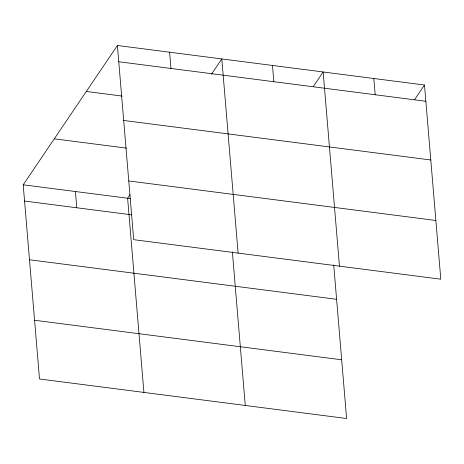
<?xml version="1.0" encoding="UTF-8"?>
<svg xmlns="http://www.w3.org/2000/svg" width="464" height="464" viewBox="0 0 464 464"><rect width="100%" height="100%" fill="white"/><g stroke="black" fill="none" stroke-linecap="round" stroke-linejoin="round"><path stroke-width="0.7" d="M333.715 264.927L346.608 418.511L39.504 378.978L23.2 184.8L117.392 45.489L424.496 85.022L440.8 279.2L133.696 239.673L117.392 45.489M130.007 194.7L127.617 198.238L143.921 392.422M211.445 74.257L221.804 58.934L238.113 253.112M313.188 86.71L323.153 71.978L339.457 266.156M414.532 99.754L424.496 85.022M118.755 61.741L425.859 101.274M86.31 91.46L122.067 96.065M123.685 120.46L430.789 159.987M54.282 138.829L126.515 148.126M128.766 180.954L435.87 220.487M23.2 184.8L130.471 198.604M24.563 201.051L131.834 214.855M29.493 259.765L336.597 299.297M34.574 320.264L341.678 359.791M373.822 78.497L375.185 94.749M272.478 65.453L273.841 81.705M232.371 251.882L245.265 405.466M169.598 52.212L170.961 68.463M75.406 191.516L76.775 207.768"/></g></svg>
